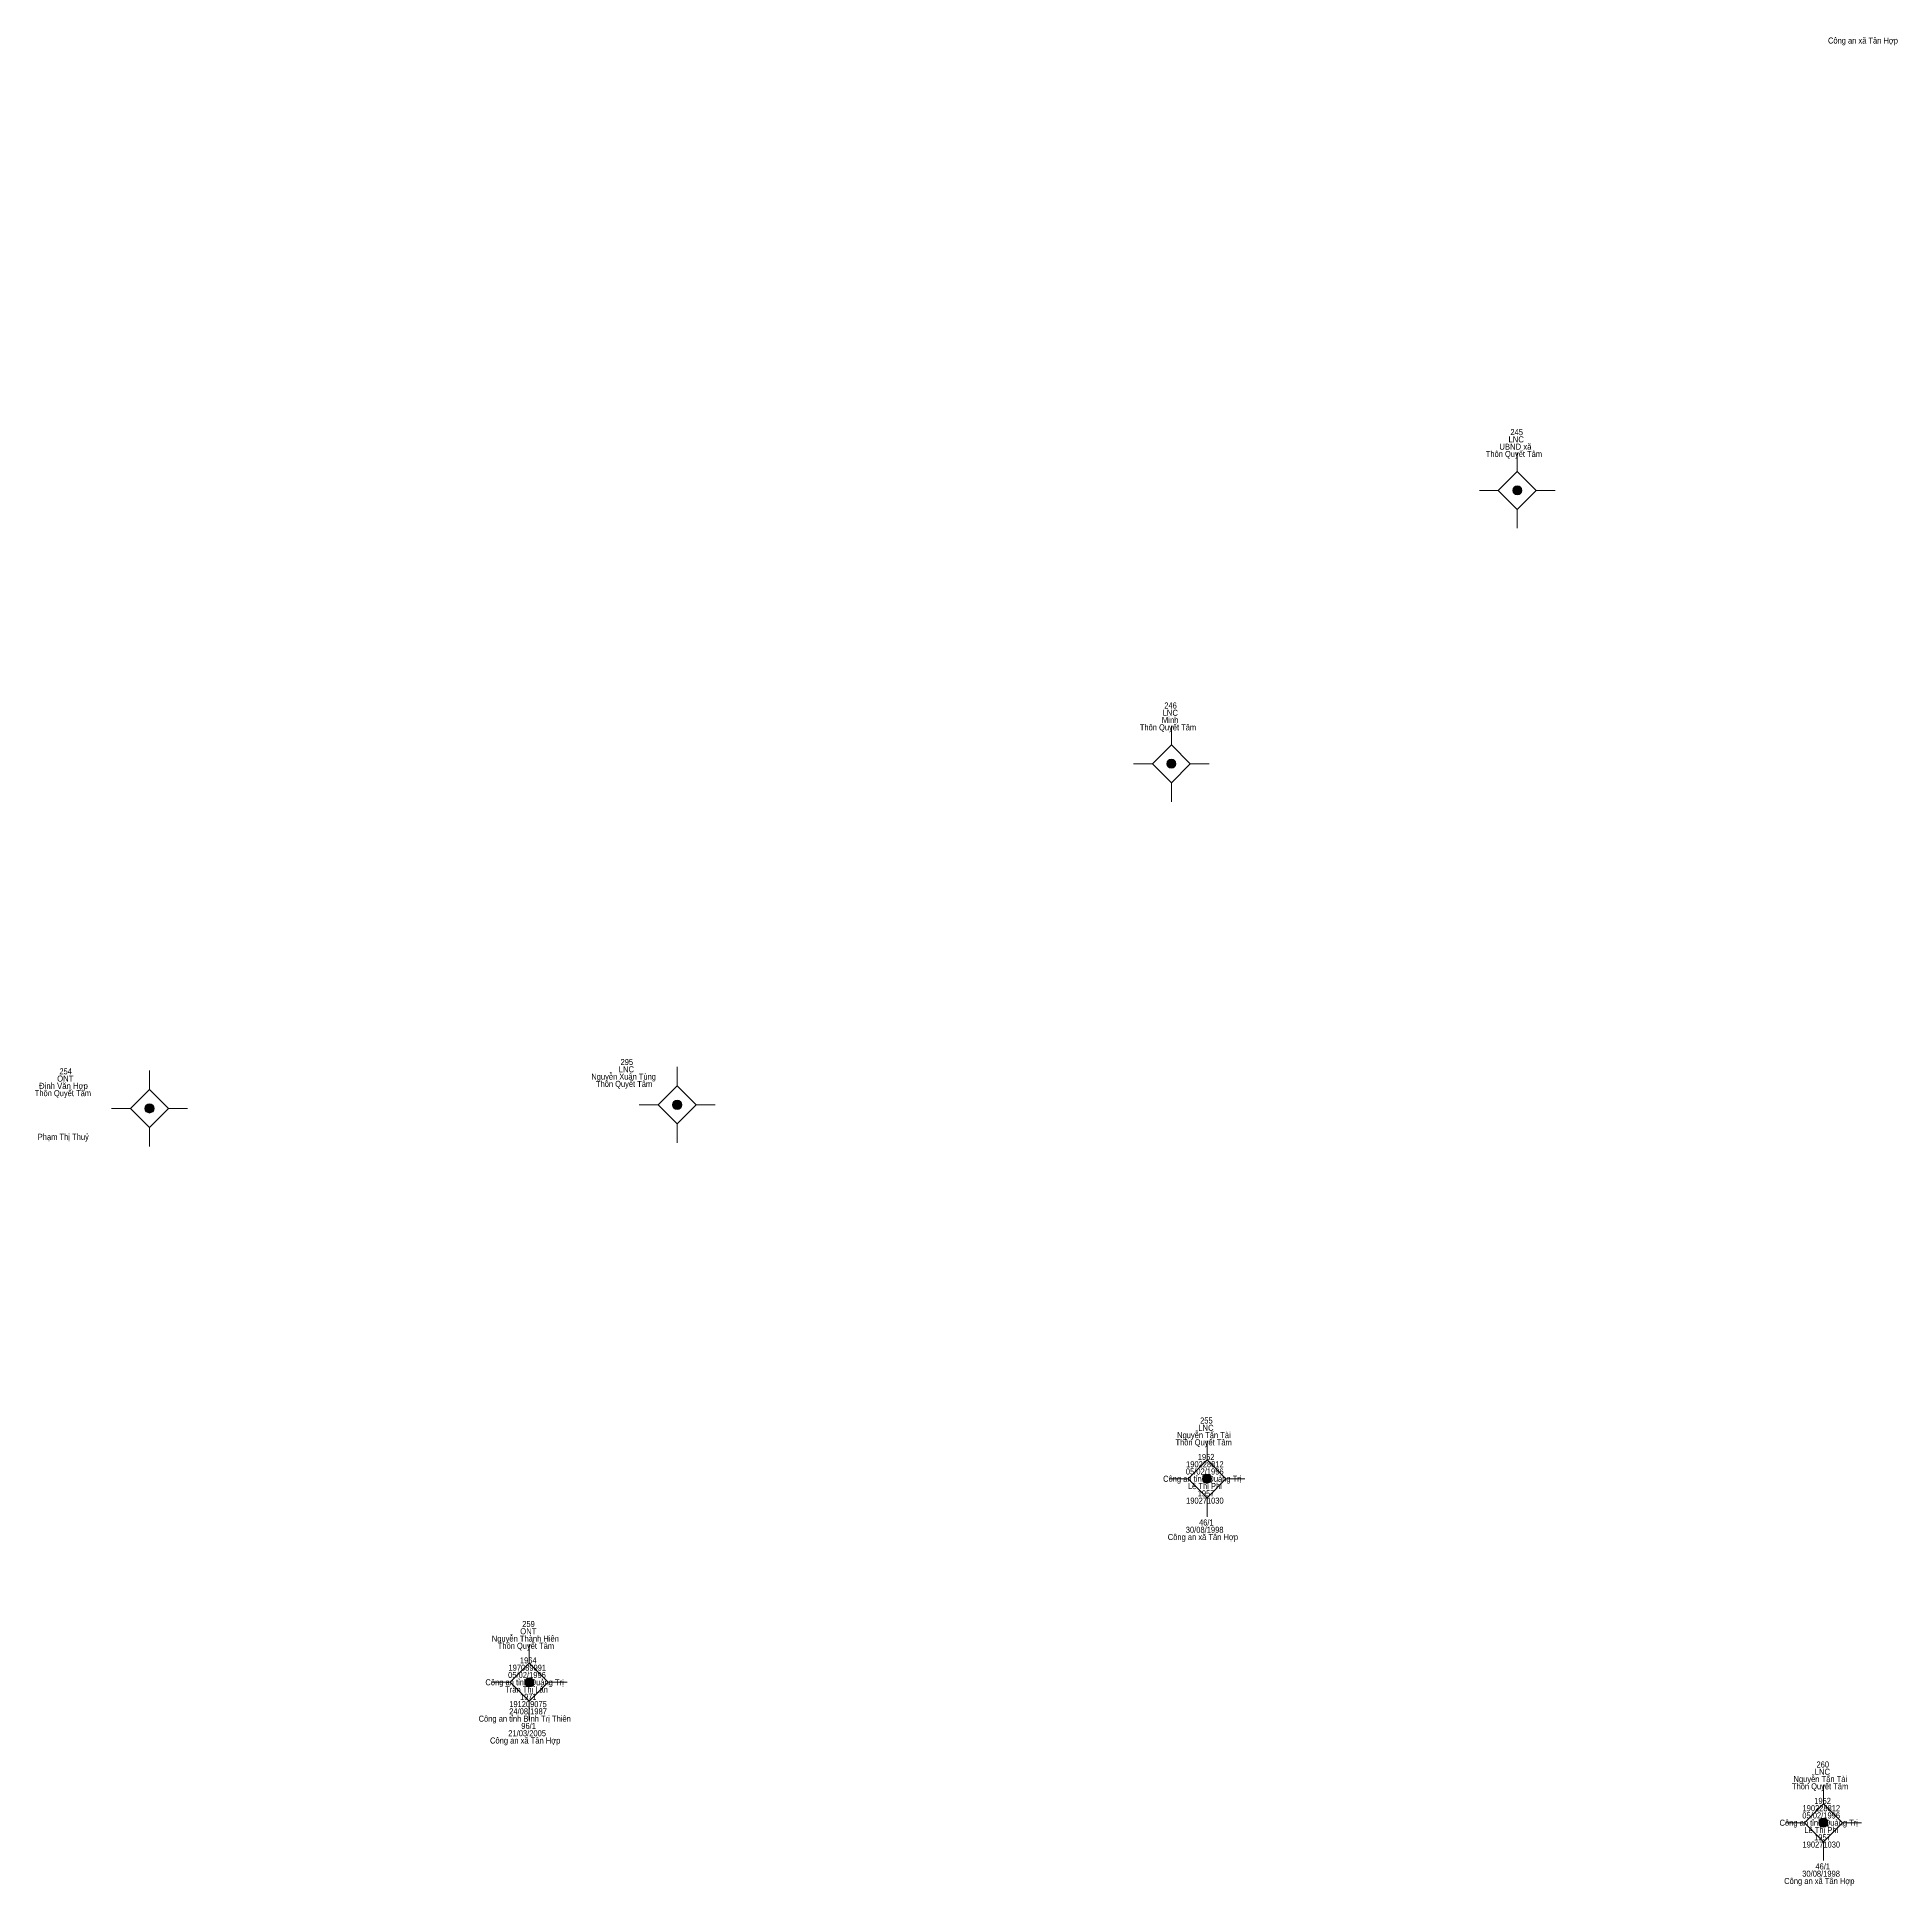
# Model space of a CAD drawing. Header units: metres. Extents: x 548452 to 551009, y 1840956 to 1844548.
# Drawn here: x 550859.9 to 550982.3, y 1841242.8 to 1841364.7 of the extents above; entities that cross this region are included whole.
import ezdxf
from ezdxf.enums import TextEntityAlignment as Align

# ---------------------------------------------------------------- set-up
doc = ezdxf.new("R2010")
doc.units = ezdxf.units.M
doc.header["$LTSCALE"] = 0.16
doc.layers.add('11', color=7, linetype='Continuous', lineweight=13)
doc.layers.add('15', color=7, linetype='Continuous')

msp = doc.modelspace()

# ---------------------------------------------------------------- hatches: boundary and pattern name
at = {"layer": '11'}
for points in [[(550957.7295, 1841334.78, 1), (550957.1295, 1841334.78, 1)], [(550934.9295, 1841316.76, 1), (550934.3295, 1841316.76, 1)], [(550867.5795, 1841294.04, 1), (550866.9795, 1841294.04, 1)], [(550902.3595, 1841294.28, 1), (550901.7595, 1841294.28, 1)], [(550937.2795, 1841269.63, 1), (550936.6795, 1841269.63, 1)], [(550892.6095, 1841256.22, 1), (550892.0095, 1841256.22, 1)], [(550977.9095, 1841246.96, 1), (550977.3095, 1841246.96, 1)]]:
    msp.add_hatch(color=256, dxfattribs=at).paths.add_polyline_path(points)

# ---------------------------------------------------------------- linework, layer by layer
for p, q in [((550957.43, 1841337.28), (550957.43, 1841336.03)), ((550956.18, 1841334.78), (550954.93, 1841334.78)), ((550959.93, 1841334.78), (550958.68, 1841334.78)), ((550957.43, 1841333.53), (550957.43, 1841332.28)), ((550934.63, 1841319.26), (550934.63, 1841318.01)), ((550933.38, 1841316.76), (550932.13, 1841316.76)), ((550937.13, 1841316.76), (550935.88, 1841316.76)), ((550934.63, 1841315.51), (550934.63, 1841314.26)), ((550902.06, 1841296.78), (550902.06, 1841295.53)), ((550867.28, 1841296.54), (550867.28, 1841295.29)), ((550900.81, 1841294.28), (550899.56, 1841294.28)), ((550904.56, 1841294.28), (550903.31, 1841294.28)), ((550866.03, 1841294.04), (550864.78, 1841294.04)), ((550869.78, 1841294.04), (550868.53, 1841294.04)), ((550902.06, 1841293.03), (550902.06, 1841291.78)), ((550867.28, 1841292.79), (550867.28, 1841291.54)), ((550936.98, 1841272.13), (550936.98, 1841270.88)), ((550935.73, 1841269.63), (550934.48, 1841269.63)), ((550939.48, 1841269.63), (550938.23, 1841269.63)), ((550936.98, 1841268.38), (550936.98, 1841267.13)), ((550892.31, 1841258.72), (550892.31, 1841257.47)), ((550891.06, 1841256.22), (550889.81, 1841256.22)), ((550894.81, 1841256.22), (550893.56, 1841256.22)), ((550892.31, 1841254.97), (550892.31, 1841253.72)), ((550977.61, 1841249.46), (550977.61, 1841248.21)), ((550976.36, 1841246.96), (550975.11, 1841246.96)), ((550980.11, 1841246.96), (550978.86, 1841246.96)), ((550977.61, 1841245.71), (550977.61, 1841244.46))]:
    msp.add_line(p, q, dxfattribs=at)
for points in [[(550957.43, 1841336.03), (550956.18, 1841334.78), (550957.43, 1841333.53), (550958.68, 1841334.78)], [(550934.63, 1841318.01), (550933.38, 1841316.76), (550934.63, 1841315.51), (550935.88, 1841316.76)], [(550902.06, 1841295.53), (550900.81, 1841294.28), (550902.06, 1841293.03), (550903.31, 1841294.28)], [(550867.28, 1841295.29), (550866.03, 1841294.04), (550867.28, 1841292.79), (550868.53, 1841294.04)], [(550936.98, 1841270.88), (550935.73, 1841269.63), (550936.98, 1841268.38), (550938.23, 1841269.63)], [(550892.31, 1841257.47), (550891.06, 1841256.22), (550892.31, 1841254.97), (550893.56, 1841256.22)], [(550977.61, 1841248.21), (550976.36, 1841246.96), (550977.61, 1841245.71), (550978.86, 1841246.96)]]:
    msp.add_lwpolyline(points, close=True, dxfattribs=at)
for centre in [(550957.4295, 1841334.78), (550934.6295, 1841316.76), (550867.2795, 1841294.04), (550902.0595, 1841294.28), (550936.9795, 1841269.63), (550892.3095, 1841256.22), (550977.6095, 1841246.96)]:
    msp.add_circle(centre, 0.3, dxfattribs=at)

# ---------------------------------------------------------------- texts
at = {"layer": '15'}
for s, width, p in [(' Công an xã Tân Hợp ', 0.85, (550980.215, 1841364.23)), ('LNC', 0.95, (550957.36, 1841337.94)), ('245', 0.85, (550957.39, 1841338.42)), ('Thôn Quyết Tâm', 0.85, (550957.21, 1841336.98)), ('UBND xã', 0.95, (550957.305, 1841337.46)), ('LNC', 0.95, (550934.56, 1841319.92)), ('246', 0.85, (550934.58, 1841320.4)), ('Thôn Quyết Tâm', 0.85, (550934.41, 1841318.96)), ('Minh', 0.95, (550934.555, 1841319.44)), ('254', 0.85, (550861.755, 1841296.29)), ('LNC', 0.95, (550898.71, 1841296.42)), ('295', 0.85, (550898.74, 1841296.9)), ('Đinh Văn Hợp', 0.95, (550861.61, 1841295.33)), ('ONT', 0.95, (550861.73, 1841295.81)), ('Nguyễn Xuân Tùng', 0.85, (550898.53, 1841295.94)), ('Thôn Quyết Tâm', 0.85, (550898.56, 1841295.46)), ('Thôn Quyết Tâm', 0.85, (550861.57, 1841294.85)), ('Phạm Thị Thuỷ', 0.9, (550861.595, 1841291.97)), ('255', 0.85, (550936.94, 1841273.27)), ('Thôn Quyết Tâm', 0.85, (550936.76, 1841271.83)), ('Nguyễn Tấn Tài', 0.9, (550936.775, 1841272.31)), ('LNC', 0.95, (550936.91, 1841272.79)), ('1952', 0.85, (550936.925, 1841270.87)), ('Công an tỉnh Quảng Trị', 0.9, (550936.67, 1841269.43)), ('05/02/1996', 0.9, (550936.83, 1841269.91)), ('190228812', 0.85, (550936.84, 1841270.39)), ('Lê Thị Phi', 0.9, (550936.84, 1841268.95)), ('1957', 0.85, (550936.915, 1841268.47)), ('190271030', 0.85, (550936.84, 1841267.99)), ('Công an xã Tân Hợp', 0.9, (550936.71, 1841265.59)), ('30/08/1998', 0.9, (550936.825, 1841266.07)), ('46/1', 0.85, (550936.935, 1841266.55)), ('259', 0.85, (550892.26, 1841259.86)), ('Nguyễn Thành Hiên', 0.9, (550892.05, 1841258.9)), ('Thôn Quyết Tâm', 0.85, (550892.09, 1841258.42)), ('ONT', 0.95, (550892.25, 1841259.38)), ('1964', 0.85, (550892.245, 1841257.46)), ('Công an tỉnh Quảng Trị', 0.9, (550892, 1841256.02)), ('05/02/1996', 0.9, (550892.16, 1841256.5)), ('197089991', 0.85, (550892.18, 1841256.98)), ('Trần Thị Lân', 0.9, (550892.13, 1841255.54)), ('1971', 0.8, (550892.245, 1841255.06)), (' Công an tỉnh Bình Trị Thiên', 0.9, (550891.94, 1841253.62)), (' 24/08/1987', 0.9, (550892.16, 1841254.1)), (' 191209075', 0.85, (550892.16, 1841254.58)), ('Công an xã Tân Hợp', 0.9, (550892.04, 1841252.18)), ('21/03/2005', 0.9, (550892.17, 1841252.66)), ('96/1', 0.85, (550892.265, 1841253.14)), ('Nguyễn Tấn Tài', 0.9, (550977.405, 1841249.64)), ('LNC', 0.95, (550977.54, 1841250.12)), ('260', 0.85, (550977.565, 1841250.6)), ('Thôn Quyết Tâm', 0.85, (550977.39, 1841249.16)), ('05/02/1996', 0.9, (550977.46, 1841247.24)), ('190228812', 0.85, (550977.47, 1841247.72)), ('1952', 0.85, (550977.555, 1841248.2)), ('Công an tỉnh Quảng Trị', 0.9, (550977.3, 1841246.76)), ('Lê Thị Phi', 0.9, (550977.47, 1841246.28)), ('190271030', 0.85, (550977.47, 1841245.32)), ('1957', 0.85, (550977.545, 1841245.8)), ('46/1', 0.85, (550977.565, 1841243.88)), ('Công an xã Tân Hợp', 0.9, (550977.34, 1841242.92)), ('30/08/1998', 0.9, (550977.455, 1841243.4))]:
    msp.add_text(s, height=0.4, dxfattribs=dict(at, width=width)).set_placement(p, align=Align.CENTER)

doc.saveas('drawing.dxf')
